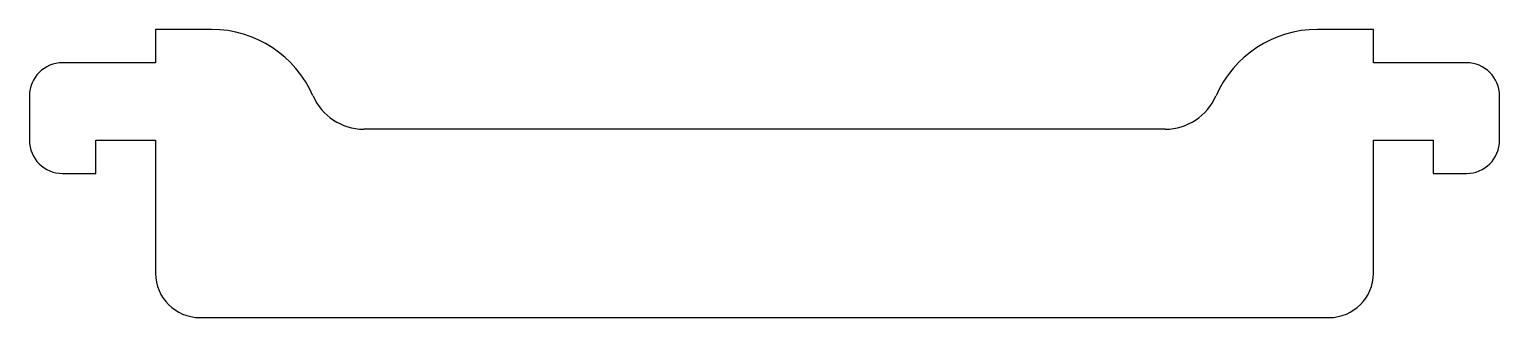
# Model space of a CAD drawing. Header units: millimetres. Extents: x -11 to 121, y 0 to 26.
import ezdxf

# ---------------------------------------------------------------- set-up
doc = ezdxf.new("R2010")
doc.units = ezdxf.units.MM

msp = doc.modelspace()

# ---------------------------------------------------------------- linework, layer by layer
at = {"color": 7, "linetype": 'Continuous', "lineweight": 25}
for p, q in [((5.05, 26), (0, 26)), ((0, 26), (0, 23)), ((110, 26), (104.95, 26)), ((110, 23), (110, 26)), ((0, 23), (-8.4, 23)), ((118.4, 23), (110, 23)), ((-11.4, 20), (-11.4, 16)), ((121.4, 16), (121.4, 20)), ((-5.4, 13), (-5.4, 16)), ((-5.4, 16), (0, 16)), ((0, 16), (0, 4)), ((91.2, 17), (18.8, 17)), ((110, 4), (110, 16)), ((110, 16), (115.4, 16)), ((115.4, 16), (115.4, 13)), ((-8.4, 13), (-5.4, 13)), ((115.4, 13), (118.4, 13)), ((4, 0), (106, 0))]:
    msp.add_line(p, q, dxfattribs=at)
for centre, radius, start, end in [((5.05, 16), 10, 23.5782, 90), ((104.95, 16), 10, 90, 156.4218), ((-8.4, 20), 3, 90, 180), ((118.4, 20), 3, 0, 90), ((18.8, 22), 5, 203.5782, 270), ((91.2, 22), 5, 270, 336.4218), ((-8.4, 16), 3, 180, 270), ((118.4, 16), 3, 270, 0), ((4, 4), 4, 180, 270), ((106, 4), 4, 270, 0)]:
    msp.add_arc(centre, radius, start, end, dxfattribs=at)

doc.saveas('drawing.dxf')
